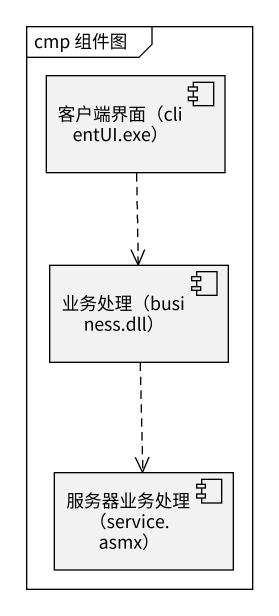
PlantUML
@startuml
mainframe cmp 组件图
component "客户端界面（clientUI.exe）" as 客户端界面_clientUI_exe
component "业务处理（business.dll）" as 业务处理_business_dll
component "服务器业务处理（service.asmx）" as 服务器业务处理_service_asmx
客户端界面_clientUI_exe ..> 业务处理_business_dll
业务处理_business_dll ..> 服务器业务处理_service_asmx
@enduml
